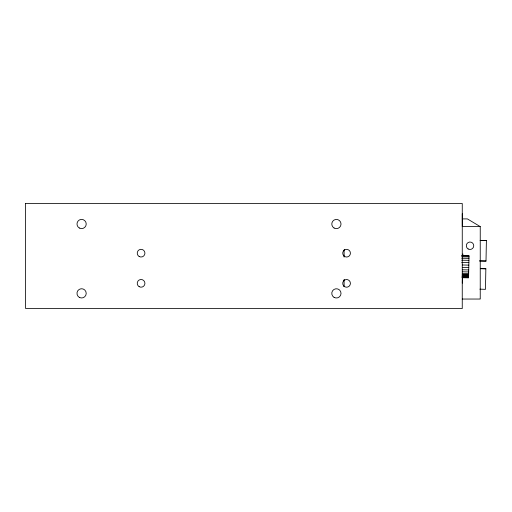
<?xml version="1.0" encoding="UTF-8"?>
<svg xmlns="http://www.w3.org/2000/svg" width="512" height="512" viewBox="0 0 512 512"><rect width="100%" height="100%" fill="white"/><g stroke="black" fill="none" stroke-linecap="round" stroke-linejoin="round"><path stroke-width="0.77" d="M344.109 286.65L344.109 279.462M344.109 257.107L344.109 249.926M462.266 218.906L467.405 218.906L480.243 226.611L480.237 298.534L480.237 299.04L462.253 299.04M462.304 283.117L462.419 276.934M462.822 256.077L462.861 253.933M343.846 250.458L344.646 249.85A3.853 3.853 0 0 1 350.426 253.184A3.853 3.853 0 0 1 344.64 256.518L343.846 255.91M343.84 280.64L344.64 280.026A3.853 3.853 0 0 1 350.419 283.366A3.853 3.853 0 0 1 344.64 286.701L343.84 286.086M480.243 226.611L462.272 226.611L462.266 213.766M480.077 240.358L486.4 240.48L486.003 261.094L479.686 260.973M480.87 240.448L486.4 240.557M461.824 255.578L469.011 255.712L468.582 277.837L462.195 277.715M461.818 255.853L469.005 255.994M461.798 256.768L468.986 256.902M461.773 258.253L468.96 258.387M461.734 260.205L468.922 260.339M479.686 260.902L486.003 261.024M461.69 262.496L468.877 262.63M462.445 264.986L468.832 265.107M462.394 267.469L468.781 267.59M480.326 268.621L485.856 268.723L485.466 289.338L479.91 289.158M480.326 268.691L485.856 268.8M462.349 269.798L468.736 269.92M462.31 271.808L468.698 271.93M462.278 273.37L468.666 273.491M462.259 274.368L468.646 274.49M462.253 274.746L468.64 274.867M462.246 275.149L468.634 275.366M462.24 275.526L468.627 275.648M462.234 275.936L468.621 276.058M462.227 276.307L468.614 276.429M462.214 276.717L468.602 276.838M462.214 276.813L468.602 276.934M462.208 277.088L468.595 277.21M462.208 277.338L468.595 277.466M462.202 277.434L464.602 277.478M344.64 286.701A3.853 3.853 0 0 1 344.64 280.026M344.64 256.518A3.853 3.853 0 0 1 344.646 249.85M25.613 203.45L25.6 308.506L462.253 308.55L462.266 203.494L25.613 203.45M334.093 228.032A4.621 4.621 0 0 0 341.03 224.032A4.621 4.621 0 0 0 334.093 220.026A4.621 4.621 0 0 0 334.093 228.032M334.086 297.382A4.621 4.621 0 0 0 341.024 293.382A4.621 4.621 0 0 0 334.086 289.376A4.621 4.621 0 0 0 334.086 297.382M139.155 256.499A3.853 3.853 0 0 0 144.934 253.165A3.853 3.853 0 0 0 139.155 249.83A3.853 3.853 0 0 0 139.155 256.499M139.155 286.682A3.853 3.853 0 0 0 144.934 283.347A3.853 3.853 0 0 0 139.155 280.006A3.853 3.853 0 0 0 139.155 286.682M79.296 228.006A4.621 4.621 0 0 0 86.227 224.006A4.621 4.621 0 0 0 79.296 220A4.621 4.621 0 0 0 79.296 228.006M79.29 297.363A4.621 4.621 0 0 0 86.221 293.357A4.621 4.621 0 0 0 79.29 289.35A4.621 4.621 0 0 0 79.29 297.363M468.16 248.973A3.725 3.725 0 0 0 473.747 245.747A3.725 3.725 0 0 0 468.16 242.522A3.725 3.725 0 0 0 468.16 248.973"/></g></svg>
